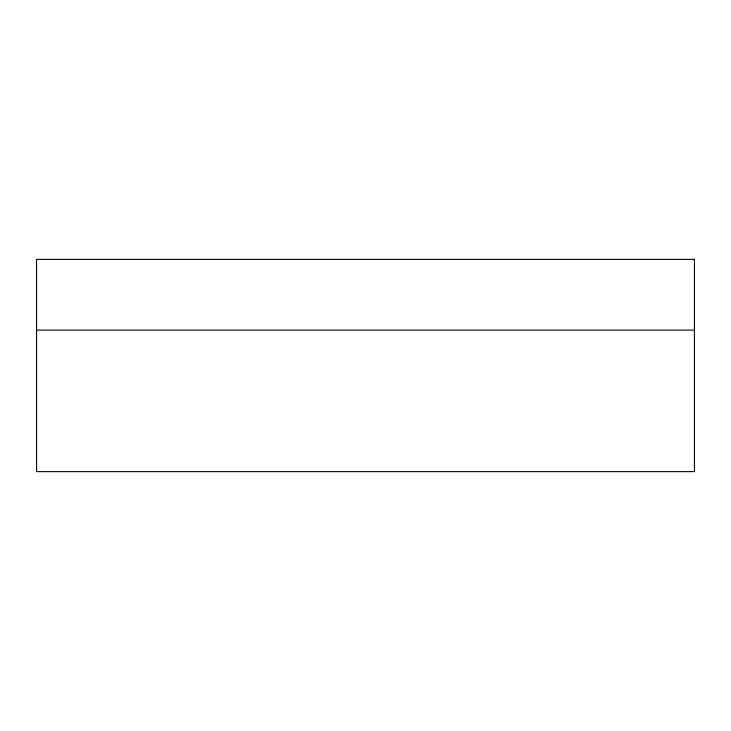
<?xml version="1.0" encoding="UTF-8"?>
<svg xmlns="http://www.w3.org/2000/svg" width="731" height="731" viewBox="0 0 731 731"><rect width="100%" height="100%" fill="white"/><g stroke="black" fill="none" stroke-linecap="round" stroke-linejoin="round"><path stroke-width="1.1" d="M36.55 330.129L694.45 330.129M694.45 259.386L36.55 259.386L36.55 471.614L694.45 471.614L694.45 259.386"/></g></svg>
